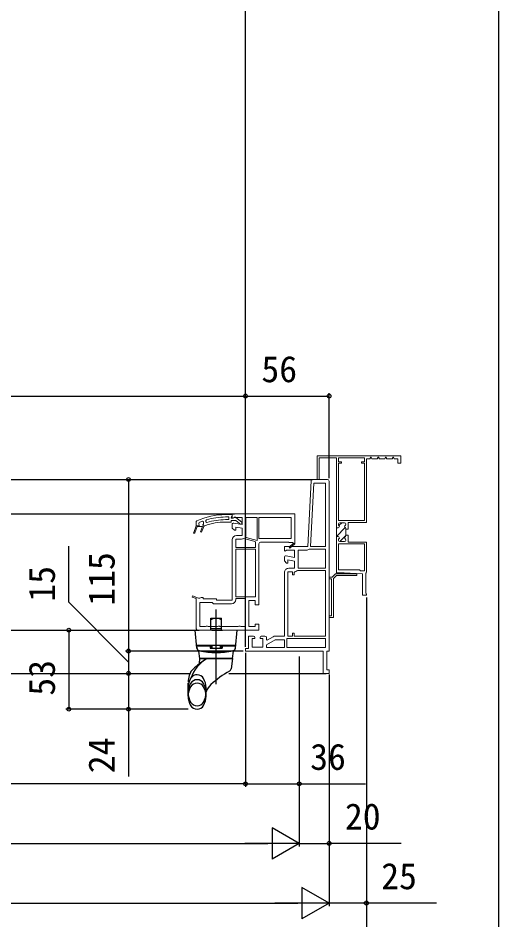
# Model space of a CAD drawing. Units: millimetres, scale not verified. Extents: x -525 to 525, y -783 to 778.
# Drawn here: x 363.8 to 525, y 142.4 to 444.8 of the extents above; entities that cross this region are included whole.
import ezdxf
from ezdxf.enums import TextEntityAlignment as Align

# ---------------------------------------------------------------- set-up
doc = ezdxf.new("R2010")
doc.units = ezdxf.units.MM
doc.header["$LTSCALE"] = 4
doc.layers.add('0-3_YKK_11', color=7, linetype='Continuous', lineweight=18)
for name, color, linetype in [('0-5_YKK_12', 2, 'Continuous'), ('0-6_YKK_13', 4, 'Continuous'), ('0-8_YKK_D', 6, 'Continuous'), ('0-9_YKK_ZWAK', 7, 'Continuous')]:
    doc.layers.add(name, color=color, linetype=linetype)
doc.styles.add('ＭＳ ゴシック', font='')
doc.styles.get('ＭＳ ゴシック').set_extended_font_data('MS Gothic')

msp = doc.modelspace()

# ---------------------------------------------------------------- linework, layer by layer
at = {"layer": '0-3_YKK_11', "color": 211}
for p, q in [((462.539, 290.029), (467.565, 290.029)), ((468.065, 289.529), (468.065, 259.479)), ((445.465, 237.529), (446.565, 237.529))]:
    msp.add_line(p, q, dxfattribs=at)
at = {"layer": '0-3_YKK_11', "color": 1}
for p, q in [((471.366, 274.59), (472.304, 275.529)), ((471.615, 275.529), (473.265, 275.529)), ((471.615, 275.529), (473.265, 275.529)), ((470.565, 270.961), (473.508, 273.904)), ((470.565, 273.789), (470.663, 273.888)), ((471.215, 274.903), (471.215, 275.129)), ((471.215, 274.903), (471.215, 275.129)), ((473.665, 275.129), (473.665, 274.971)), ((473.665, 275.129), (473.665, 274.971)), ((471.115, 270.879), (470.565, 270.879)), ((471.115, 270.879), (470.565, 270.879)), ((471.215, 269.629), (471.215, 269.854)), ((471.215, 269.629), (471.215, 269.854)), ((473.265, 269.229), (471.615, 269.229)), ((473.265, 269.229), (471.615, 269.229)), ((471.661, 269.229), (473.665, 271.232)), ((473.665, 269.786), (473.665, 269.629)), ((473.665, 269.786), (473.665, 269.629))]:
    msp.add_line(p, q, dxfattribs=at)
at = {"layer": '0-3_YKK_11'}
msp.add_line((443.365, 268.529), (443.365, 267.279), dxfattribs=at)
at = {"layer": '0-3_YKK_11', "color": 1}
for points in [[(492.065, 298.029), (464.065, 298.029), (464.065, 290.029), (464.715, 290.029), (464.715, 297.279), (470.565, 297.279), (470.565, 273.879), (471.115, 273.879)], [(473.665, 273.586), (473.665, 273.404), (474.465, 273.404), (474.465, 273.649), (474.405, 273.741), (474.405, 274.016), (474.465, 274.108), (474.465, 275.679), (480.565, 275.679), (480.565, 297.029), (481.718, 297.029), (482.007, 297.529), (482.123, 297.529), (482.411, 297.029), (484.218, 297.029), (484.507, 297.529), (484.623, 297.529), (484.911, 297.029), (486.718, 297.029), (487.007, 297.529), (487.123, 297.529), (487.411, 297.029), (489.218, 297.029), (489.507, 297.529), (489.623, 297.529), (489.911, 297.029), (491.065, 297.029), (491.065, 295.529), (492.065, 295.529), (492.065, 298.029)], [(470.565, 270.879), (470.565, 273.879), (471.115, 273.879)], [(473.665, 273.586), (473.665, 273.404), (473.665, 271.354), (473.665, 271.171)], [(470.565, 270.879), (470.565, 258.779), (473.065, 258.779), (479.315, 258.376), (479.315, 251.279), (480.565, 251.279), (480.565, 251.628), (480.49, 251.758), (480.415, 251.888), (480.415, 258.669), (480.49, 258.799), (480.565, 258.929), (480.565, 269.079), (474.465, 269.079), (474.465, 270.649), (474.405, 270.741), (474.405, 271.016), (474.465, 271.108), (474.465, 271.354), (473.665, 271.354), (473.665, 271.171)]]:
    msp.add_lwpolyline(points, dxfattribs=at)
for points in [[(479.915, 295.529), (479.915, 276.329), (471.215, 276.329), (471.215, 295.529), (472.215, 295.529), (472.215, 295.979), (471.215, 295.979), (471.215, 297.279), (479.915, 297.279), (479.915, 295.979), (478.915, 295.979), (478.915, 295.529)], [(479.915, 268.429), (479.915, 259.429), (478.565, 259.429), (478.215, 259.779), (471.215, 259.779), (471.215, 268.429)]]:
    msp.add_lwpolyline(points, close=True, dxfattribs=at)
at = {"layer": '0-3_YKK_11', "color": 211}
for points in [[(453.652, 264.421), (456.465, 263.925), (456.465, 266.329), (453.787, 266.329), (453.353, 266.058), (453.065, 266.217), (453.065, 267.529), (460.886, 267.529), (462.04, 289.555)], [(466.865, 260.279), (457.665, 260.279), (457.665, 266.329), (460.448, 266.329)], [(461.382, 266.67), (461.544, 266.729), (466.865, 266.729), (466.865, 260.279)], [(454.515, 260.279), (456.465, 260.279), (456.465, 262.706), (454.265, 263.094), (454.265, 262.029), (453.815, 262.029), (453.065, 262.779), (453.065, 263.929)], [(468.065, 259.479), (468.065, 232.529), (467.315, 232.529), (467.315, 226.279), (468.065, 226.279), (468.065, 225.029), (466.065, 225.029), (466.065, 232.529), (440.065, 232.529), (440.065, 233.429), (441.065, 233.429), (441.065, 237.529), (442.715, 237.529)], [(450.051, 237.529), (453.065, 237.529), (453.065, 258.829)], [(455.765, 258.379), (455.765, 259.079), (454.265, 259.079), (454.265, 237.529), (455.765, 237.529), (455.765, 238.229)], [(456.589, 259.085), (456.365, 258.836), (456.365, 258.379)], [(466.865, 237.529), (466.865, 259.479), (457.465, 259.479), (457.292, 259.41)], [(443.215, 237.029), (443.215, 236.779), (442.265, 236.779), (442.265, 233.779), (445.865, 233.779), (445.865, 236.779), (444.965, 236.779), (444.965, 237.029)], [(447.065, 237.029), (447.065, 236.356), (447.348, 236.192), (449.326, 237.334)], [(456.365, 238.229), (456.365, 237.529), (466.865, 237.529)]]:
    msp.add_lwpolyline(points, dxfattribs=at)
for points in [[(461.887, 267.529), (463.003, 288.829), (466.865, 288.829), (466.865, 267.529)], [(453.065, 233.729), (447.065, 233.729), (447.065, 234.643), (449.984, 236.329), (453.065, 236.329)], [(466.865, 233.729), (453.865, 233.729), (453.865, 236.729), (466.865, 236.729)]]:
    msp.add_lwpolyline(points, close=True, dxfattribs=at)
at = {"layer": '0-3_YKK_11'}
for points in [[(433.381, 278.279), (435.565, 278.279), (435.565, 277.729), (435.346, 277.481), (435.215, 277.332), (435.215, 277.129), (435.915, 277.129), (436.115, 277.229)], [(435.565, 278.529), (456.565, 278.529), (456.565, 268.596), (456.603, 268.529), (454.894, 267.076), (454.635, 267.381), (455.995, 268.537)], [(436.152, 275.421), (438.965, 274.925), (438.965, 277.329), (436.287, 277.329), (435.853, 277.058), (435.565, 277.217), (435.565, 278.529)], [(424.515, 275.631), (424.365, 275.402), (424.365, 275.066), (424.553, 274.824), (424.515, 274.529), (423.565, 274.529), (422.679, 272.303), (423.565, 274.529), (423.565, 275.92), (423.71, 276.146)], [(423.051, 272.155), (423.896, 274.279), (425.635, 274.279), (424.948, 272.553), (425.319, 272.405), (426.065, 274.279), (426.065, 274.529), (425.815, 274.529), (425.778, 274.824), (425.965, 275.066), (425.965, 275.079), (425.965, 275.846), (425.628, 276.081)], [(426.943, 276.524), (426.765, 276.285), (426.765, 275.867), (427.089, 275.628)], [(433.381, 276.579), (434.415, 276.579), (434.415, 277.479), (433.381, 277.479)], [(436.823, 277.322), (438.815, 275.766), (438.815, 275.029), (438.264, 275.029), (438.015, 275.266), (437.919, 275.451), (436.796, 276.329), (435.215, 276.329), (435.215, 275.779), (433.381, 275.779)], [(443.965, 277.329), (443.965, 269.639), (440.223, 270.642), (440.056, 270.978)], [(440.165, 271.529), (440.165, 277.329), (443.965, 277.329)], [(426.374, 274.544), (426.288, 274.529), (426.065, 274.529), (426.065, 274.279), (425.319, 272.405), (424.948, 272.553), (425.635, 274.279), (423.896, 274.279), (423.051, 272.155)], [(437.015, 271.279), (438.965, 271.279), (438.965, 273.706), (436.765, 274.094), (436.765, 273.029), (436.315, 273.029), (435.565, 273.779), (435.565, 274.929)], [(423.565, 240.029), (423.565, 250.123), (422.194, 250.642), (422.336, 251.016), (424.285, 250.279), (424.732, 250.279), (424.948, 250.404), (425.165, 250.529), (425.815, 250.529), (425.815, 250.029), (430.315, 250.029), (430.315, 249.579), (435.565, 249.579), (435.565, 269.829)], [(443.365, 267.279), (436.765, 267.279), (436.765, 270.079), (438.715, 270.079)], [(439.31, 270.207), (439.478, 270.22), (443.231, 269.215), (443.41, 268.916)], [(444.565, 268.529), (444.565, 248.029), (443.315, 248.029), (443.315, 249.529), (441.215, 249.529), (441.215, 240.729), (443.315, 240.729), (443.315, 241.529), (444.565, 241.529), (444.565, 239.529), (424.065, 239.529)], [(456.028, 268.726), (455.939, 268.879), (454.565, 268.879), (454.565, 269.029), (445.065, 269.029)], [(435.315, 248.379), (429.362, 248.379), (429.114, 248.604), (428.865, 248.829), (424.765, 248.829), (424.765, 240.729), (426.632, 240.729), (426.848, 240.854), (427.281, 240.854), (427.498, 240.729), (430.632, 240.729), (430.848, 240.854), (431.281, 240.854), (431.498, 240.729), (437.632, 240.729), (437.848, 240.854), (438.281, 240.854), (438.498, 240.729), (440.015, 240.729)], [(440.015, 240.729), (440.015, 250.129), (436.765, 250.129), (436.765, 249.829)]]:
    msp.add_lwpolyline(points, dxfattribs=at)
for points in [[(455.365, 270.229), (444.565, 270.229), (444.565, 277.329), (455.365, 277.329)], [(436.765, 250.729), (436.765, 266.679), (443.365, 266.679), (443.365, 250.729)]]:
    msp.add_lwpolyline(points, close=True, dxfattribs=at)
at = {"layer": '0-3_YKK_11', "color": 190}
msp.add_lwpolyline([(469.565, 243.779), (469.565, 256.859), (470.584, 257.879), (477.315, 257.879), (477.315, 258.379), (477.027, 258.439), (476.936, 258.379), (473.294, 258.379), (473.202, 258.439), (472.927, 258.439), (472.836, 258.379), (470.165, 258.379), (469.065, 257.279), (468.065, 257.279), (468.065, 256.779), (468.915, 256.779), (468.915, 244.279), (468.065, 244.279), (468.065, 243.779)], close=True, dxfattribs=at)
at = {"layer": '0-3_YKK_11', "color": 211}
for centre, radius, start, end in [((462.539, 289.529), 0.5, 89.99998, 177.00001), ((467.565, 289.529), 0.5, 360, 89.99998), ((460.448, 267.779), 1.45, 269.99999, 310.11919), ((453.565, 263.929), 0.5, 79.99998, 180.00002), ((454.515, 258.829), 1.45, 89.99998, 180.00002), ((456.065, 258.379), 0.3, 179.99999, 0.00001), ((456.465, 260.279), 1.2, 275.9378, 313.60284), ((442.715, 237.029), 0.5, 360, 89.99998), ((445.465, 237.029), 0.5, 89.99998, 180.00002), ((446.565, 237.029), 0.5, 360, 89.99998), ((450.051, 236.079), 1.45, 89.99998, 119.99999), ((456.065, 238.229), 0.3, 359.99999, 180.00001)]:
    msp.add_arc(centre, radius, start, end, dxfattribs=at)
at = {"layer": '0-3_YKK_11'}
for centre, radius, start, end in [((433.381, 255.279), 23, 90.00001, 114.86598), ((433.381, 255.279), 22.2, 110.44221, 113.53922), ((433.381, 255.279), 20.5, 89.99999, 109.98888), ((433.381, 255.279), 22.2, 89.99999, 106.86019), ((433.381, 255.279), 21.3, 89.99999, 107.18277), ((436.065, 274.929), 0.5, 79.99999, 179.99998), ((436.515, 276.929), 0.5, 51.91328, 143.13011), ((422.865, 272.229), 0.2, 158.30059, 338.30061), ((422.865, 272.229), 0.2, 158.30059, 338.30061), ((437.015, 269.829), 1.45, 90.00001, 179.99999), ((438.715, 271.529), 1.45, 269.99996, 294.25263), ((438.715, 271.529), 1.45, 337.68615, 359.99999), ((445.065, 268.529), 1.7, 166.82613, 179.99998), ((445.065, 268.529), 0.5, 90.00001, 179.99999), ((456.09, 268.617), 0.125, 220.35701, 120), ((435.315, 249.829), 1.45, 270.00001, 359.99999), ((424.065, 240.029), 0.5, 180.00001, 269.99999)]:
    msp.add_arc(centre, radius, start, end, dxfattribs=at)
at = {"layer": '0-3_YKK_11', "color": 1}
for centre, start, end in [((471.615, 275.129), 90.00001, 179.99999), ((471.615, 275.129), 90.00001, 179.99999), ((473.265, 275.129), 0.00001, 89.99999), ((473.265, 275.129), 0.00001, 89.99999), ((471.115, 274.279), 270.00001, 51.31781), ((471.115, 274.279), 270.00001, 51.31781), ((471.615, 274.903), 179.99999, 231.31781), ((471.615, 274.903), 179.99999, 231.31781), ((473.665, 274.279), 120, 240), ((473.665, 274.279), 120, 240), ((473.265, 274.971), 300.00001, 0.00004), ((473.265, 274.971), 300.00001, 0.00004), ((473.265, 273.586), 359.99996, 59.99999), ((473.265, 273.586), 359.99996, 59.99999), ((471.115, 270.479), 308.68219, 89.99999), ((471.115, 270.479), 308.68219, 89.99999), ((471.615, 269.854), 128.68219, 180.00001), ((471.615, 269.854), 128.68219, 180.00001), ((471.615, 269.629), 180.00001, 269.99999), ((471.615, 269.629), 180.00001, 269.99999), ((473.665, 270.479), 120, 240), ((473.665, 270.479), 120, 240), ((473.265, 269.629), 270.00001, 359.99999), ((473.265, 269.629), 270.00001, 359.99999), ((473.265, 271.171), 300.00001, 0.00004), ((473.265, 271.171), 300.00001, 0.00004), ((473.265, 269.786), 359.99996, 59.99999), ((473.265, 269.786), 359.99996, 59.99999)]:
    msp.add_arc(centre, 0.4, start, end, dxfattribs=at)
at = {"layer": '0-5_YKK_12'}
for p, q in [((148.578, 290.029), (462.539, 290.029)), ((177.815, 278.529), (436.315, 278.529)), ((189.565, 239.529), (424.565, 239.529)), ((146.565, 225.029), (421.469, 225.029)), ((434.424, 225.029), (467.065, 225.029))]:
    msp.add_line(p, q, dxfattribs=at)
at = {"layer": '0-6_YKK_13'}
for p, q in [((430.215, 221.401), (430.215, 246.418)), ((428.465, 239.528), (428.465, 243.528)), ((428.465, 243.528), (431.965, 243.528)), ((431.965, 239.528), (431.965, 243.528)), ((423.743, 233.484), (423.215, 239.528)), ((431.965, 239.979), (428.465, 239.979)), ((428.815, 239.528), (432.315, 239.528)), ((436.686, 233.484), (437.215, 239.528)), ((423.652, 234.528), (436.777, 234.528)), ((423.665, 234.278), (423.721, 233.628)), ((423.665, 234.278), (428.215, 234.278)), ((423.915, 234.528), (428.215, 234.528)), ((423.915, 234.528), (423.915, 234.278)), ((428.215, 234.528), (428.215, 233.528)), ((428.215, 234.028), (428.715, 234.028)), ((428.715, 233.748), (428.215, 233.748)), ((428.215, 233.528), (432.215, 233.528)), ((428.465, 234.028), (428.456, 234.528)), ((428.715, 234.528), (428.715, 233.748)), ((431.715, 233.748), (431.715, 234.528)), ((431.715, 234.028), (432.215, 234.028)), ((432.215, 233.748), (431.715, 233.748)), ((431.965, 234.028), (431.973, 234.528)), ((432.215, 234.528), (432.215, 233.528)), ((432.215, 234.528), (436.515, 234.528)), ((432.215, 234.278), (436.765, 234.278)), ((424.715, 230.028), (424.364, 232.522)), ((424.654, 228.303), (424.715, 230.028)), ((424.715, 230.028), (435.715, 230.028)), ((435.715, 230.028), (424.715, 230.028)), ((435.715, 230.028), (435.222, 226.524)), ((435.715, 230.028), (436.065, 232.522)), ((420.815, 217.403), (420.815, 221.779))]:
    msp.add_line(p, q, dxfattribs=at)
for points in [[(421.64, 225.386), (421.182, 224.345), (420.9, 223.218), (420.836, 222.714), (420.808, 222.107)], [(421.64, 225.39), (421.691, 225.479), (421.744, 225.566), (421.801, 225.651), (421.86, 225.734), (421.944, 225.845), (422.034, 225.952)], [(421.64, 225.39), (421.691, 225.479), (421.744, 225.566), (421.801, 225.651), (421.86, 225.734), (421.944, 225.845), (422.031, 225.948)], [(426.815, 217.403), (426.815, 218.846), (426.815, 220.341)]]:
    msp.add_lwpolyline(points, dxfattribs=at)
for centre, radius, start, end in [((430.215, 240.216), 3.312, 58.10921, 121.89079), ((424.718, 233.715), 1, 185, 258.63714), ((424.74, 233.571), 1, 185, 258.68311), ((435.689, 233.571), 1, 281.31689, 355), ((435.711, 233.715), 1, 281.36286, 355), ((433.03, 219.573), 11.95, 118.9674, 161.04434), ((424.116, 232.487), 0.25, 8, 60.10277), ((430.215, 261.068), 28.9, 258.63714, 281.36286), ((430.215, 260.928), 28.9, 258.68311, 281.31689), ((437.655, 211.178), 21.5, 122.48461, 136.59983), ((423.815, 222.073), 2.5, 29.86283, 146.75851), ((450.789, 196.967), 33, 119.14287, 132.53524), ((434.232, 226.663), 1, 299.14287, 352), ((427.08, 220.198), 6.266, 150.13717, 180), ((427.08, 218.553), 6.266, 150.13717, 209.86283), ((423.815, 222.073), 2.5, 146.75851, 150.13717), ((423.815, 220.428), 2.5, 29.86283, 150.13717), ((423.815, 219.278), 2.5, 29.86283, 150.13717), ((420.549, 220.198), 6.266, 0, 29.86283), ((420.549, 218.553), 6.266, 330.13717, 29.86283), ((432.874, 216.494), 6.5, 132.53524, 158.78961), ((427.08, 217.403), 6.266, 150.13717, 180), ((420.549, 217.403), 6.266, 0, 29.86283), ((427.08, 217.403), 6.266, 180, 209.86283), ((423.815, 216.678), 2.5, 209.86283, 330.13717), ((420.549, 217.403), 6.266, 330.13717, 0), ((423.815, 215.528), 2.5, 209.86283, 330.13717)]:
    msp.add_arc(centre, radius, start, end, dxfattribs=at)
at = {"layer": '0-8_YKK_D'}
for p, q in [((440.065, 233.979), (440.065, 595.47)), ((232.505, 318.029), (440.065, 318.029)), ((440.065, 233.979), (440.065, 319.029)), ((440.065, 233.979), (440.065, 319.029)), ((440.065, 318.029), (468.065, 318.029)), ((468.065, 290.529), (468.065, 319.029)), ((400.815, 290.029), (400.815, 232.529)), ((480.565, 250.528), (480.565, 127.028)), ((380.815, 239.529), (380.815, 213.028)), ((480.565, 238.559), (480.565, 147.028)), ((439.315, 232.529), (399.815, 232.529)), ((419.815, 232.529), (399.815, 232.529)), ((400.815, 232.529), (400.815, 225.029)), ((440.065, 231.979), (440.065, 187.028)), ((440.065, 230.737), (440.065, 187.028)), ((458.065, 230.737), (458.065, 187.028)), ((458.065, 224.029), (458.065, 167.028)), ((468.065, 224.654), (468.065, 147.028)), ((400.815, 213.028), (379.815, 213.028)), ((420.815, 213.028), (399.815, 213.028)), ((458.065, 214.697), (458.065, 167.028)), ((468.065, 212.409), (468.065, 147.028)), ((468.065, 211.784), (468.065, 167.028)), ((440.065, 188.028), (173.565, 188.028)), ((458.065, 168.028), (448.972, 173.278)), ((448.972, 173.278), (448.972, 162.778)), ((166.065, 168.028), (447.565, 168.028)), ((458.065, 168.028), (439.878, 168.028)), ((458.065, 168.028), (448.972, 162.778)), ((458.065, 168.028), (468.065, 168.028)), ((492.208, 168.028), (468.065, 168.028)), ((468.065, 148.028), (458.972, 153.278)), ((458.972, 153.278), (458.972, 142.778)), ((156.065, 148.028), (457.565, 148.028)), ((468.065, 148.028), (449.878, 148.028)), ((468.065, 148.028), (458.972, 142.778)), ((480.565, 148.028), (468.065, 148.028)), ((504.107, 148.028), (480.565, 148.028))]:
    msp.add_line(p, q, dxfattribs=at)
for points in [[(400.815, 228.779), (380.815, 248.919), (380.815, 267.646)], [(400.815, 225.029), (400.815, 213.028), (400.815, 190.456)], [(440.065, 188.028), (458.065, 188.028), (480.228, 188.028)]]:
    msp.add_lwpolyline(points, dxfattribs=at)
for centre in [(440.065, 318.029), (440.065, 318.029), (468.065, 318.029), (400.815, 290.029), (380.815, 239.529), (400.815, 232.529), (400.815, 232.529), (400.815, 225.029), (400.815, 225.029), (380.815, 213.028), (400.815, 213.028), (440.065, 188.028), (440.065, 188.028), (458.065, 188.028), (468.065, 168.028), (480.565, 148.028)]:
    msp.add_circle(centre, 0.637, dxfattribs=at)
at = {"layer": '0-9_YKK_ZWAK'}
msp.add_lwpolyline([(-525, -782.8), (525, -782.8), (525, 747.2)], dxfattribs=at)

# ---------------------------------------------------------------- texts
at = {"layer": '0-8_YKK_D', "style": 'ＭＳ ゴシック'}
for s, p in [('56', (445.372, 320.029)), ('36', (461.728, 190.028)), ('20', (473.367, 170.028)), ('25', (485.539, 150.028))]:
    msp.add_text(s, height=8.798, dxfattribs=at).set_placement(p, align=Align.BOTTOM_LEFT)
for s, p in [('115', (398.815, 247.71)), ('15', (378.815, 249.078)), ('53', (378.815, 217.551)), ('24', (398.815, 191.569))]:
    msp.add_text(s, height=8.798, rotation=90, dxfattribs=at).set_placement(p, align=Align.BOTTOM_LEFT)

doc.saveas('drawing.dxf')
